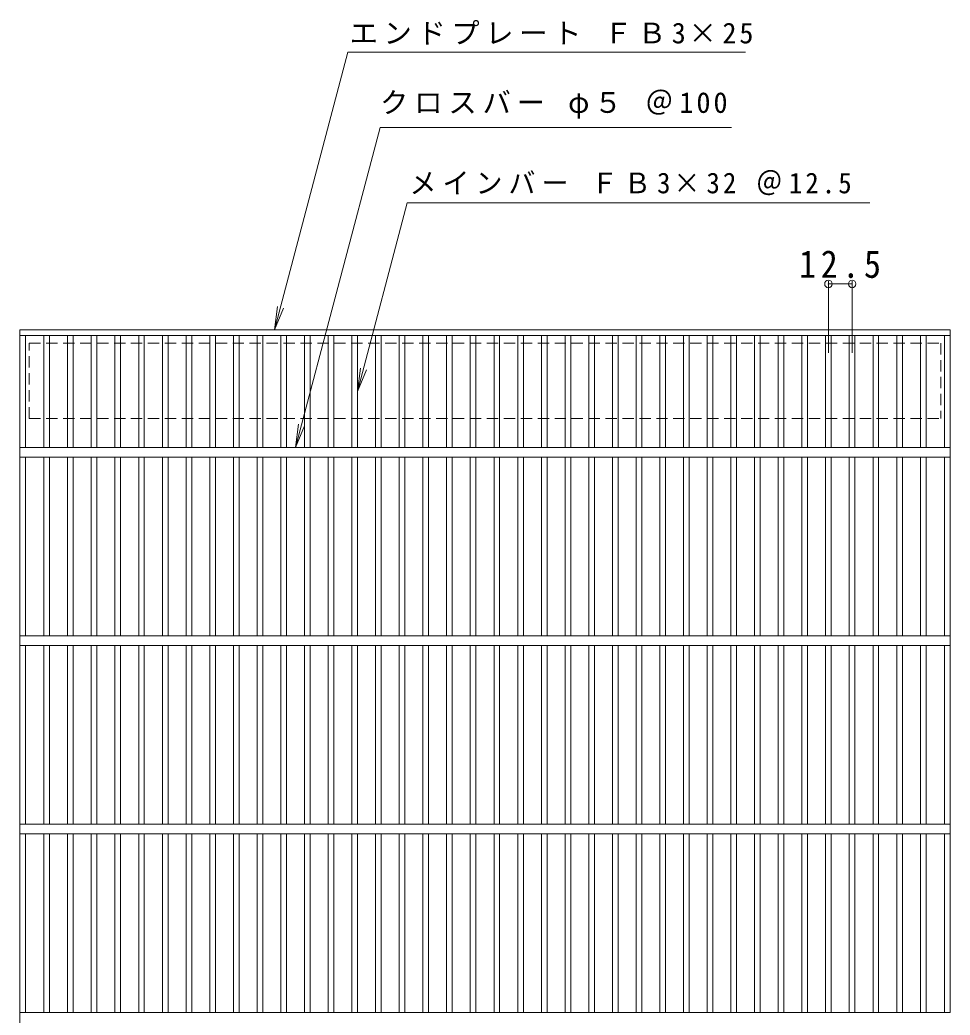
# Model space of a CAD drawing. Units: millimetres, scale not verified. Extents: x -641 to 868, y -688 to 614.
# Drawn here: x -639 to -145, y 85 to 614 of the extents above; entities that cross this region are included whole.
import ezdxf

# ---------------------------------------------------------------- set-up
doc = ezdxf.new("R2010")
doc.units = ezdxf.units.MM
doc.header["$LTSCALE"] = 5
doc.header["$PDMODE"] = 32
doc.header["$PDSIZE"] = 4
doc.linetypes.add('DASHED1', pattern=[1.8, 1.2, -0.6])
for name, color, linetype, lineweight in [('A-1_ピット', 2, 'Continuous', 9), ('A-2_蓋', 3, 'Continuous', 9), ('A-4_寸法', 7, 'Continuous', 9)]:
    doc.layers.add(name, color=color, linetype=linetype, lineweight=lineweight)
doc.styles.add('ＭＳ ゴシック', font='')
doc.styles.get('ＭＳ ゴシック').set_extended_font_data('MS Gothic')

msp = doc.modelspace()

# ---------------------------------------------------------------- linework, layer by layer
at = {"layer": 'A-1_ピット', "linetype": 'DASHED1'}
for q in [(-634.189, 442.057), (-150.189, 402.057)]:
    msp.add_line((-634.189, 402.057), q, dxfattribs=at)
msp.add_lwpolyline([(-634.189, 442.057), (-150.189, 442.057), (-150.189, 402.057)], dxfattribs=at)
at = {"layer": 'A-2_蓋'}
for p, q in [((-639.189, 449.056), (-145.189, 449.056)), ((-639.189, -180.943), (-639.189, 449.056)), ((-639.189, 446.057), (-145.189, 446.057)), ((-636.188, 386.556), (-636.188, 446.057)), ((-626.428, 446.057), (-626.428, 386.556)), ((-623.428, 446.057), (-623.428, 386.556)), ((-613.848, 446.057), (-613.848, 386.556)), ((-610.848, 446.057), (-610.848, 386.556)), ((-601.268, 446.057), (-601.268, 386.556)), ((-598.268, 446.057), (-598.268, 386.556)), ((-588.688, 446.057), (-588.688, 386.556)), ((-585.688, 446.057), (-585.688, 386.556)), ((-576.108, 446.057), (-576.108, 386.556)), ((-573.108, 446.057), (-573.108, 386.556)), ((-563.528, 446.057), (-563.528, 386.556)), ((-560.528, 446.057), (-560.528, 386.556)), ((-550.948, 446.057), (-550.948, 386.556)), ((-547.948, 446.057), (-547.948, 386.556)), ((-538.368, 446.057), (-538.368, 386.556)), ((-535.368, 446.057), (-535.368, 386.556)), ((-525.788, 446.057), (-525.788, 386.556)), ((-522.788, 446.057), (-522.788, 386.556)), ((-513.208, 446.057), (-513.208, 386.556)), ((-510.208, 446.057), (-510.208, 386.556)), ((-500.628, 446.057), (-500.628, 386.556)), ((-497.628, 446.057), (-497.628, 386.556)), ((-488.048, 446.057), (-488.048, 386.556)), ((-485.048, 446.057), (-485.048, 386.556)), ((-475.468, 446.057), (-475.468, 386.556)), ((-472.468, 446.057), (-472.468, 386.556)), ((-462.888, 446.057), (-462.888, 386.556)), ((-459.888, 446.057), (-459.888, 386.556)), ((-450.308, 446.057), (-450.308, 386.556)), ((-447.308, 446.057), (-447.308, 386.556)), ((-437.728, 446.057), (-437.728, 386.556)), ((-434.728, 446.057), (-434.728, 386.556)), ((-425.148, 446.057), (-425.148, 386.556)), ((-422.148, 446.057), (-422.148, 386.556)), ((-412.568, 446.057), (-412.568, 386.556)), ((-409.568, 446.057), (-409.568, 386.556)), ((-399.988, 446.057), (-399.988, 386.556)), ((-396.988, 446.057), (-396.988, 386.556)), ((-387.408, 446.057), (-387.408, 386.556)), ((-384.408, 446.057), (-384.408, 386.556)), ((-374.828, 446.057), (-374.828, 386.556)), ((-371.828, 446.057), (-371.828, 386.556)), ((-362.248, 446.057), (-362.248, 386.556)), ((-359.248, 446.057), (-359.248, 386.556)), ((-349.668, 446.057), (-349.668, 386.556)), ((-346.668, 446.057), (-346.668, 386.556)), ((-337.088, 446.057), (-337.088, 386.556)), ((-334.088, 446.057), (-334.088, 386.556)), ((-324.508, 446.057), (-324.508, 386.556)), ((-321.508, 446.057), (-321.508, 386.556)), ((-311.928, 446.057), (-311.928, 386.556)), ((-308.928, 446.057), (-308.928, 386.556)), ((-299.348, 446.057), (-299.348, 386.556)), ((-296.348, 446.057), (-296.348, 386.556)), ((-286.768, 446.057), (-286.768, 386.556)), ((-283.768, 446.057), (-283.768, 386.556)), ((-274.188, 446.057), (-274.188, 386.556)), ((-271.188, 446.057), (-271.188, 386.556)), ((-261.608, 446.057), (-261.608, 386.556)), ((-258.608, 446.057), (-258.608, 386.556)), ((-249.028, 446.057), (-249.028, 386.556)), ((-246.028, 446.057), (-246.028, 386.556)), ((-236.448, 446.057), (-236.448, 386.556)), ((-233.448, 446.057), (-233.448, 386.556)), ((-223.868, 446.057), (-223.868, 386.556)), ((-220.868, 446.057), (-220.868, 386.556)), ((-211.288, 446.057), (-211.288, 386.556)), ((-208.288, 446.057), (-208.288, 386.556)), ((-198.708, 446.057), (-198.708, 386.556)), ((-195.708, 446.057), (-195.708, 386.556)), ((-186.128, 446.057), (-186.128, 386.556)), ((-183.128, 446.057), (-183.128, 386.556)), ((-173.547, 446.057), (-173.547, 386.556)), ((-170.548, 446.057), (-170.548, 386.556)), ((-160.968, 446.057), (-160.968, 386.556)), ((-157.968, 446.057), (-157.968, 386.556)), ((-148.188, 446.057), (-148.188, 386.556)), ((-145.189, 449.056), (-145.189, 86.556)), ((-639.189, 386.556), (-145.189, 386.556)), ((-639.189, 381.557), (-145.189, 381.557)), ((-636.188, 286.556), (-636.188, 381.557)), ((-626.428, 381.557), (-626.428, 286.556)), ((-623.428, 381.557), (-623.428, 286.556)), ((-613.848, 381.557), (-613.848, 286.556)), ((-610.848, 381.557), (-610.848, 286.556)), ((-601.268, 381.557), (-601.268, 286.556)), ((-598.268, 381.557), (-598.268, 286.556)), ((-588.688, 381.557), (-588.688, 286.556)), ((-585.688, 381.557), (-585.688, 286.556)), ((-576.108, 381.557), (-576.108, 286.556)), ((-573.108, 381.557), (-573.108, 286.556)), ((-563.528, 381.557), (-563.528, 286.556)), ((-560.528, 381.557), (-560.528, 286.556)), ((-550.948, 381.557), (-550.948, 286.556)), ((-547.948, 381.557), (-547.948, 286.556)), ((-538.368, 381.557), (-538.368, 286.556)), ((-535.368, 381.557), (-535.368, 286.556)), ((-525.788, 381.557), (-525.788, 286.556)), ((-522.788, 381.557), (-522.788, 286.556)), ((-513.208, 381.557), (-513.208, 286.556)), ((-510.208, 381.557), (-510.208, 286.556)), ((-500.628, 381.557), (-500.628, 286.556)), ((-497.628, 381.557), (-497.628, 286.556)), ((-488.048, 381.557), (-488.048, 286.556)), ((-485.048, 381.557), (-485.048, 286.556)), ((-475.468, 381.557), (-475.468, 286.556)), ((-472.468, 381.557), (-472.468, 286.556)), ((-462.888, 381.557), (-462.888, 286.556)), ((-459.888, 381.557), (-459.888, 286.556)), ((-450.308, 381.557), (-450.308, 286.556)), ((-447.308, 381.557), (-447.308, 286.556)), ((-437.728, 381.557), (-437.728, 286.556)), ((-434.728, 381.557), (-434.728, 286.556)), ((-425.148, 381.557), (-425.148, 286.556)), ((-422.148, 381.557), (-422.148, 286.556)), ((-412.568, 381.557), (-412.568, 286.556)), ((-409.568, 381.557), (-409.568, 286.556)), ((-399.988, 381.557), (-399.988, 286.556)), ((-396.988, 381.557), (-396.988, 286.556)), ((-387.408, 381.557), (-387.408, 286.556)), ((-384.408, 381.557), (-384.408, 286.556)), ((-374.828, 381.557), (-374.828, 286.556)), ((-371.828, 381.557), (-371.828, 286.556)), ((-362.248, 381.557), (-362.248, 286.556)), ((-359.248, 381.557), (-359.248, 286.556)), ((-349.668, 381.557), (-349.668, 286.556)), ((-346.668, 381.557), (-346.668, 286.556)), ((-337.088, 381.557), (-337.088, 286.556)), ((-334.088, 381.557), (-334.088, 286.556)), ((-324.508, 381.557), (-324.508, 286.556)), ((-321.508, 381.557), (-321.508, 286.556)), ((-311.928, 381.557), (-311.928, 286.556)), ((-308.928, 381.557), (-308.928, 286.556)), ((-299.348, 381.557), (-299.348, 286.556)), ((-296.348, 381.557), (-296.348, 286.556)), ((-286.768, 381.557), (-286.768, 286.556)), ((-283.768, 381.557), (-283.768, 286.556)), ((-274.188, 381.557), (-274.188, 286.556)), ((-271.188, 381.557), (-271.188, 286.556)), ((-261.608, 381.557), (-261.608, 286.556)), ((-258.608, 381.557), (-258.608, 286.556)), ((-249.028, 381.557), (-249.028, 286.556)), ((-246.028, 381.557), (-246.028, 286.556)), ((-236.448, 381.557), (-236.448, 286.556)), ((-233.448, 381.557), (-233.448, 286.556)), ((-223.868, 381.557), (-223.868, 286.556)), ((-220.868, 381.557), (-220.868, 286.556)), ((-211.288, 381.557), (-211.288, 286.556)), ((-208.288, 381.557), (-208.288, 286.556)), ((-198.708, 381.557), (-198.708, 286.556)), ((-195.708, 381.557), (-195.708, 286.556)), ((-186.128, 381.557), (-186.128, 286.556)), ((-183.128, 381.557), (-183.128, 286.556)), ((-173.547, 381.557), (-173.547, 286.556)), ((-170.548, 381.557), (-170.548, 286.556)), ((-160.968, 381.557), (-160.968, 286.556)), ((-157.968, 381.557), (-157.968, 286.556)), ((-148.188, 381.557), (-148.188, 286.556)), ((-639.189, 286.556), (-145.189, 286.556)), ((-639.189, 281.557), (-145.189, 281.557)), ((-636.188, 186.556), (-636.188, 281.557)), ((-626.428, 281.557), (-626.428, 186.556)), ((-623.428, 281.557), (-623.428, 186.556)), ((-613.848, 281.557), (-613.848, 186.556)), ((-610.848, 281.557), (-610.848, 186.556)), ((-601.268, 281.557), (-601.268, 186.556)), ((-598.268, 281.557), (-598.268, 186.556)), ((-588.688, 281.557), (-588.688, 186.556)), ((-585.688, 281.557), (-585.688, 186.556)), ((-576.108, 281.557), (-576.108, 186.556)), ((-573.108, 281.557), (-573.108, 186.556)), ((-563.528, 281.557), (-563.528, 186.556)), ((-560.528, 281.557), (-560.528, 186.556)), ((-550.948, 281.557), (-550.948, 186.556)), ((-547.948, 281.557), (-547.948, 186.556)), ((-538.368, 281.557), (-538.368, 186.556)), ((-535.368, 281.557), (-535.368, 186.556)), ((-525.788, 281.557), (-525.788, 186.556)), ((-522.788, 281.557), (-522.788, 186.556)), ((-513.208, 281.557), (-513.208, 186.556)), ((-510.208, 281.557), (-510.208, 186.556)), ((-500.628, 281.557), (-500.628, 186.556)), ((-497.628, 281.557), (-497.628, 186.556)), ((-488.048, 281.557), (-488.048, 186.556)), ((-485.048, 281.557), (-485.048, 186.556)), ((-475.468, 281.557), (-475.468, 186.556)), ((-472.468, 281.557), (-472.468, 186.556)), ((-462.888, 281.557), (-462.888, 186.556)), ((-459.888, 281.557), (-459.888, 186.556)), ((-450.308, 281.557), (-450.308, 186.556)), ((-447.308, 281.557), (-447.308, 186.556)), ((-437.728, 281.557), (-437.728, 186.556)), ((-434.728, 281.557), (-434.728, 186.556)), ((-425.148, 281.557), (-425.148, 186.556)), ((-422.148, 281.557), (-422.148, 186.556)), ((-412.568, 281.557), (-412.568, 186.556)), ((-409.568, 281.557), (-409.568, 186.556)), ((-399.988, 281.557), (-399.988, 186.556)), ((-396.988, 281.557), (-396.988, 186.556)), ((-387.408, 281.557), (-387.408, 186.556)), ((-384.408, 281.557), (-384.408, 186.556)), ((-374.828, 281.557), (-374.828, 186.556)), ((-371.828, 281.557), (-371.828, 186.556)), ((-362.248, 281.557), (-362.248, 186.556)), ((-359.248, 281.557), (-359.248, 186.556)), ((-349.668, 281.557), (-349.668, 186.556)), ((-346.668, 281.557), (-346.668, 186.556)), ((-337.088, 281.557), (-337.088, 186.556)), ((-334.088, 281.557), (-334.088, 186.556)), ((-324.508, 281.557), (-324.508, 186.556)), ((-321.508, 281.557), (-321.508, 186.556)), ((-311.928, 281.557), (-311.928, 186.556)), ((-308.928, 281.557), (-308.928, 186.556)), ((-299.348, 281.557), (-299.348, 186.556)), ((-296.348, 281.557), (-296.348, 186.556)), ((-286.768, 281.557), (-286.768, 186.556)), ((-283.768, 281.557), (-283.768, 186.556)), ((-274.188, 281.557), (-274.188, 186.556)), ((-271.188, 281.557), (-271.188, 186.556)), ((-261.608, 281.557), (-261.608, 186.556)), ((-258.608, 281.557), (-258.608, 186.556)), ((-249.028, 281.557), (-249.028, 186.556)), ((-246.028, 281.557), (-246.028, 186.556)), ((-236.448, 281.557), (-236.448, 186.556)), ((-233.448, 281.557), (-233.448, 186.556)), ((-223.868, 281.557), (-223.868, 186.556)), ((-220.868, 281.557), (-220.868, 186.556)), ((-211.288, 281.557), (-211.288, 186.556)), ((-208.288, 281.557), (-208.288, 186.556)), ((-198.708, 281.557), (-198.708, 186.556)), ((-195.708, 281.557), (-195.708, 186.556)), ((-186.128, 281.557), (-186.128, 186.556)), ((-183.128, 281.557), (-183.128, 186.556)), ((-173.547, 281.557), (-173.547, 186.556)), ((-170.548, 281.557), (-170.548, 186.556)), ((-160.968, 281.557), (-160.968, 186.556)), ((-157.968, 281.557), (-157.968, 186.556)), ((-148.188, 281.557), (-148.188, 186.556)), ((-639.189, 186.556), (-145.189, 186.556)), ((-639.189, 181.557), (-145.189, 181.557)), ((-636.188, 86.556), (-636.188, 181.557)), ((-626.428, 181.557), (-626.428, 86.556)), ((-623.428, 181.557), (-623.428, 86.556)), ((-613.848, 181.557), (-613.848, 86.556)), ((-610.848, 181.557), (-610.848, 86.556)), ((-601.268, 181.557), (-601.268, 86.556)), ((-598.268, 181.557), (-598.268, 86.556)), ((-588.688, 181.557), (-588.688, 86.556)), ((-585.688, 181.557), (-585.688, 86.556)), ((-576.108, 181.557), (-576.108, 86.556)), ((-573.108, 181.557), (-573.108, 86.556)), ((-563.528, 181.557), (-563.528, 86.556)), ((-560.528, 181.557), (-560.528, 86.556)), ((-550.948, 181.557), (-550.948, 86.556)), ((-547.948, 181.557), (-547.948, 86.556)), ((-538.368, 181.557), (-538.368, 86.556)), ((-535.368, 181.557), (-535.368, 86.556)), ((-525.788, 181.557), (-525.788, 86.556)), ((-522.788, 181.557), (-522.788, 86.556)), ((-513.208, 181.557), (-513.208, 86.556)), ((-510.208, 181.557), (-510.208, 86.556)), ((-500.628, 181.557), (-500.628, 86.556)), ((-497.628, 181.557), (-497.628, 86.556)), ((-488.048, 181.557), (-488.048, 86.556)), ((-485.048, 181.557), (-485.048, 86.556)), ((-475.468, 181.557), (-475.468, 86.556)), ((-472.468, 181.557), (-472.468, 86.556)), ((-462.888, 181.557), (-462.888, 86.556)), ((-459.888, 181.557), (-459.888, 86.556)), ((-450.308, 181.557), (-450.308, 86.556)), ((-447.308, 181.557), (-447.308, 86.556)), ((-437.728, 181.557), (-437.728, 86.556)), ((-434.728, 181.557), (-434.728, 86.556)), ((-425.148, 181.557), (-425.148, 86.556)), ((-422.148, 181.557), (-422.148, 86.556)), ((-412.568, 181.557), (-412.568, 86.556)), ((-409.568, 181.557), (-409.568, 86.556)), ((-399.988, 181.557), (-399.988, 86.556)), ((-396.988, 181.557), (-396.988, 86.556)), ((-387.408, 181.557), (-387.408, 86.556)), ((-384.408, 181.557), (-384.408, 86.556)), ((-374.828, 181.557), (-374.828, 86.556)), ((-371.828, 181.557), (-371.828, 86.556)), ((-362.248, 181.557), (-362.248, 86.556)), ((-359.248, 181.557), (-359.248, 86.556)), ((-349.668, 181.557), (-349.668, 86.556)), ((-346.668, 181.557), (-346.668, 86.556)), ((-337.088, 181.557), (-337.088, 86.556)), ((-334.088, 181.557), (-334.088, 86.556)), ((-324.508, 181.557), (-324.508, 86.556)), ((-321.508, 181.557), (-321.508, 86.556)), ((-311.928, 181.557), (-311.928, 86.556)), ((-308.928, 181.557), (-308.928, 86.556)), ((-299.348, 181.557), (-299.348, 86.556)), ((-296.348, 181.557), (-296.348, 86.556)), ((-286.768, 181.557), (-286.768, 86.556)), ((-283.768, 181.557), (-283.768, 86.556)), ((-274.188, 181.557), (-274.188, 86.556)), ((-271.188, 181.557), (-271.188, 86.556)), ((-261.608, 181.557), (-261.608, 86.556)), ((-258.608, 181.557), (-258.608, 86.556)), ((-249.028, 181.557), (-249.028, 86.556)), ((-246.028, 181.557), (-246.028, 86.556)), ((-236.448, 181.557), (-236.448, 86.556)), ((-233.448, 181.557), (-233.448, 86.556)), ((-223.868, 181.557), (-223.868, 86.556)), ((-220.868, 181.557), (-220.868, 86.556)), ((-211.288, 181.557), (-211.288, 86.556)), ((-208.288, 181.557), (-208.288, 86.556)), ((-198.708, 181.557), (-198.708, 86.556)), ((-195.708, 181.557), (-195.708, 86.556)), ((-186.128, 181.557), (-186.128, 86.556)), ((-183.128, 181.557), (-183.128, 86.556)), ((-173.547, 181.557), (-173.547, 86.556)), ((-170.548, 181.557), (-170.548, 86.556)), ((-160.968, 181.557), (-160.968, 86.556)), ((-157.968, 181.557), (-157.968, 86.556)), ((-148.188, 181.557), (-148.188, 86.556)), ((-639.189, 86.556), (-145.189, 86.556))]:
    msp.add_line(p, q, dxfattribs=at)
at = {"layer": 'A-4_寸法'}
for p, q in [((-503.951, 449.056), (-464.947, 596.449)), ((-464.947, 596.449), (-253.838, 596.449)), ((-492.838, 386.556), (-447.806, 556.449)), ((-447.806, 556.449), (-261.196, 556.449)), ((-459.888, 416.307), (-433.545, 516.449)), ((-433.545, 516.449), (-187.795, 516.449)), ((-209.788, 436.946), (-209.788, 474.97)), ((-209.788, 473.47), (-197.208, 473.47)), ((-197.208, 436.946), (-197.208, 474.97)), ((-503.951, 449.056), (-502.32, 461.45)), ((-503.951, 449.056), (-499.168, 460.605)), ((-459.888, 416.307), (-458.256, 428.7)), ((-459.888, 416.307), (-455.104, 427.855)), ((-492.838, 386.556), (-491.207, 398.95)), ((-492.838, 386.556), (-488.055, 398.105))]:
    msp.add_line(p, q, dxfattribs=at)
for p in [(-209.788, 473.47), (-197.208, 473.47)]:
    msp.add_point(p, dxfattribs=at)

# ---------------------------------------------------------------- texts
at = {"layer": 'A-4_寸法', "char_height": 11, "attachment_point": 7, "style": 'ＭＳ ゴシック'}
for s, insert in [('\\T1.2;エンドプレート\\~ＦＢ3×25', (-464.06, 600.549)), ('\\T1.21;クロスバー\\~φ５\\~＠100', (-447.917, 561.304)), ('\\T1.23;\\W0.95;メインバー\\~ＦＢ3×32\\~＠12.5', (-432.28, 520.55))]:
    msp.add_mtext(s, dxfattribs=dict(at, insert=insert))
at = {"layer": 'A-4_寸法', "color": 2, "insert": (-225.373, 476.47), "char_height": 14.66, "attachment_point": 7, "style": 'ＭＳ ゴシック'}
msp.add_mtext('\\T1.28;\\W0.9;12.5', dxfattribs=at)

doc.saveas('drawing.dxf')
